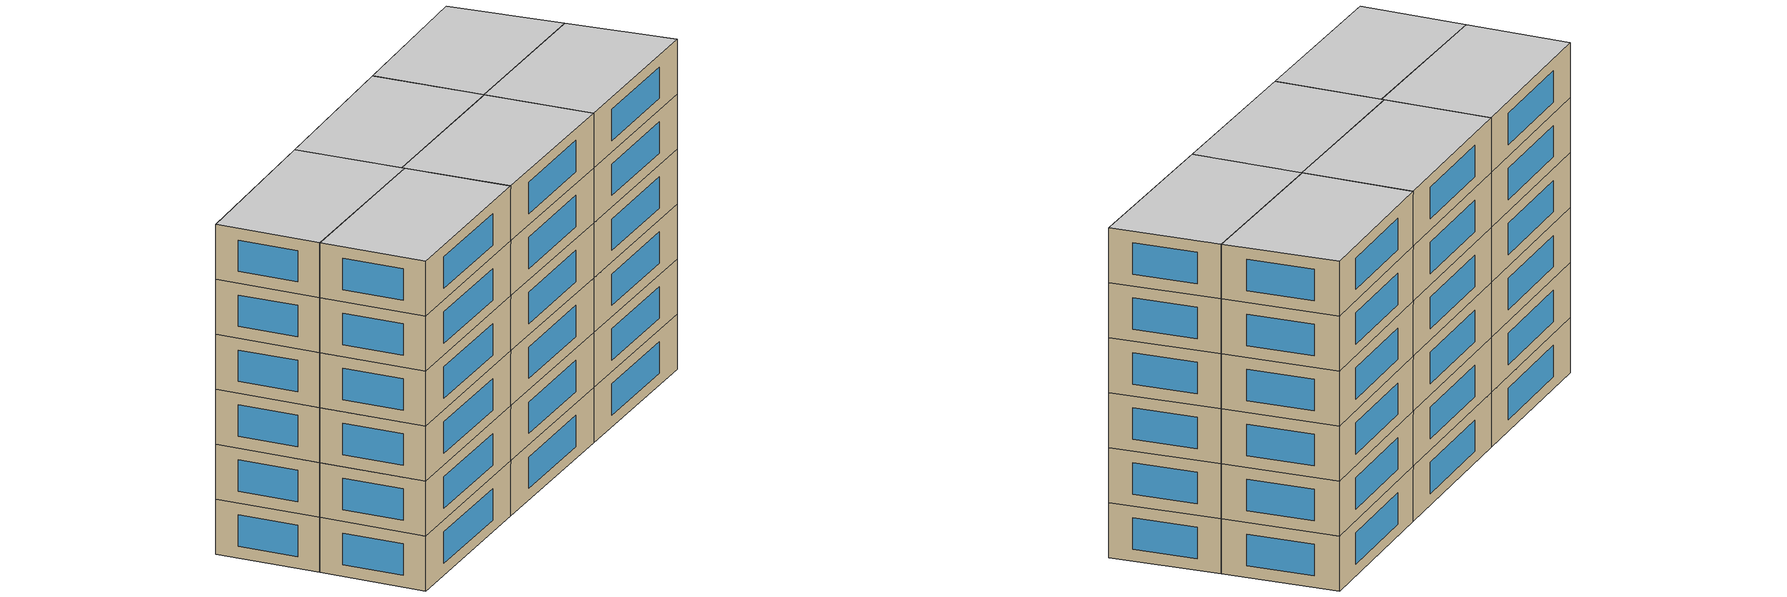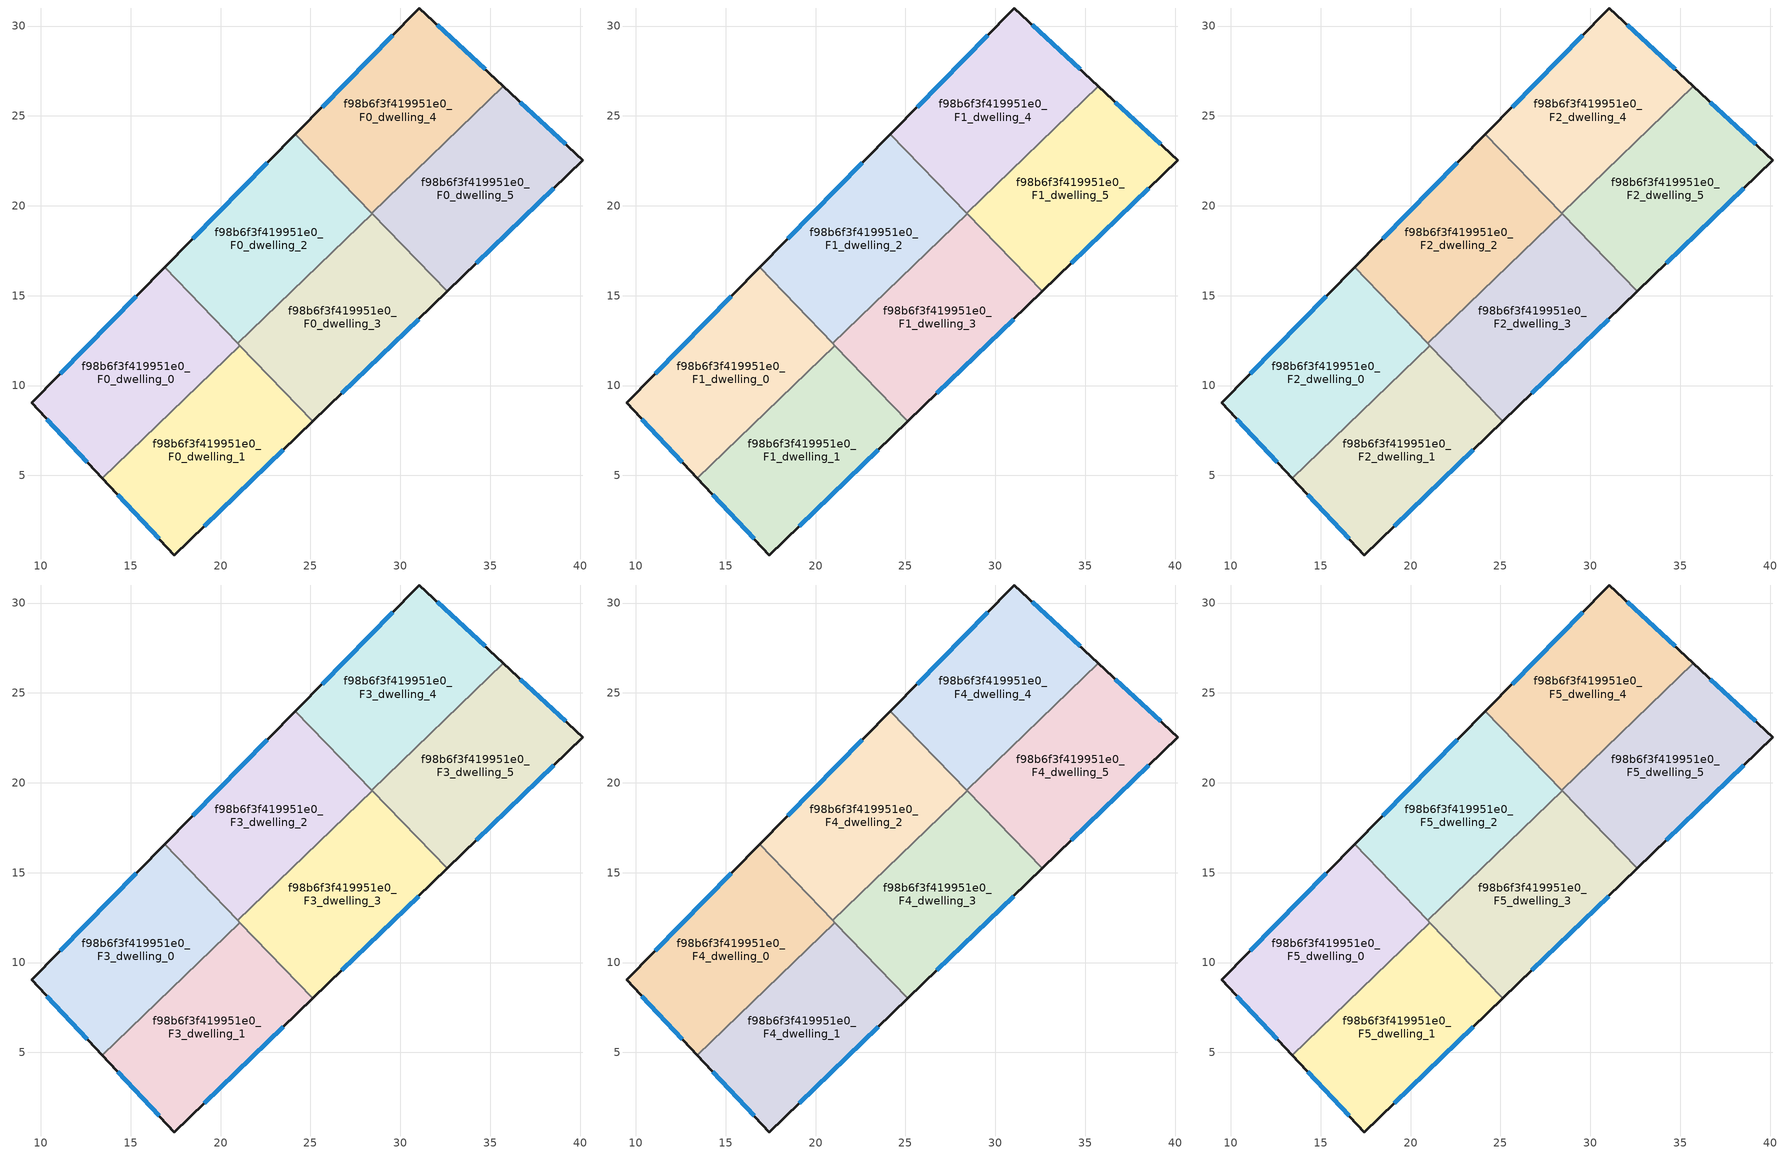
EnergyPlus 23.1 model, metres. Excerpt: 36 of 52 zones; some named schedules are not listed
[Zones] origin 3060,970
f98b6f3f419951e0_F0_dwelling_0
 floor ground (EU_floor_Construction): 16.89,16.57 21.08,12.23 13.43,4.84 9.49,9.04 z0
 wall outside (EU_wall_Construction): 16.89,16.57 9.49,9.04 13.43,4.84 z0:3
 wall to f98b6f3f419951e0_F0_dwelling_1 (EU_wall_Construction): 13.43,4.84 21.08,12.23 z0:3
 wall to f98b6f3f419951e0_F0_dwelling_2 (EU_wall_Construction): 20.97,12.34 16.89,16.57 z0:3
 wall to f98b6f3f419951e0_F0_dwelling_3 (EU_wall_Construction): 21.08,12.23 20.97,12.34 z0:3
 window (EU_Window_Construction): 10.33,8.14 12.59,5.74 / 15.3,14.96 11.07,10.65 z0.64:2.36
f98b6f3f419951e0_F0_dwelling_1
 floor ground (EU_floor_Construction): 21.08,12.23 25.14,8.02 17.44,0.58 13.43,4.84 z0
 wall outside (EU_wall_Construction): 13.43,4.84 17.44,0.58 25.14,8.02 z0:3
 wall to f98b6f3f419951e0_F0_dwelling_3 (EU_wall_Construction): 25.14,8.02 21.08,12.23 z0:3
 window (EU_Window_Construction): 19.09,2.17 23.49,6.43 / 14.29,3.93 16.58,1.49 z0.64:2.36
f98b6f3f419951e0_F0_dwelling_2
 floor ground (EU_floor_Construction): 24.17,23.98 28.44,19.56 20.97,12.34 16.89,16.57 z0
 wall outside (EU_wall_Construction): 24.17,23.98 16.89,16.57 z0:3
 wall to f98b6f3f419951e0_F0_dwelling_4 (EU_wall_Construction): 28.41,19.59 24.17,23.98 z0:3
 wall to f98b6f3f419951e0_F0_dwelling_3 (EU_wall_Construction): 20.97,12.34 28.44,19.56 z0:3
 wall to f98b6f3f419951e0_F0_dwelling_5 (EU_wall_Construction): 28.44,19.56 28.41,19.59 z0:3
 window (EU_Window_Construction): 22.61,22.39 18.44,18.16 z0.64:2.36
f98b6f3f419951e0_F0_dwelling_3
 floor ground (EU_floor_Construction): 28.44,19.56 32.61,15.24 25.14,8.02 20.97,12.34 z0
 wall outside (EU_wall_Construction): 25.14,8.02 32.61,15.24 z0:3
 wall to f98b6f3f419951e0_F0_dwelling_5 (EU_wall_Construction): 32.61,15.24 28.44,19.56 z0:3
 window (EU_Window_Construction): 26.74,9.57 31.01,13.7 z0.64:2.36
f98b6f3f419951e0_F0_dwelling_4
 floor ground (EU_floor_Construction): 35.73,26.66 28.41,19.59 24.17,23.98 31.06,31 z0
 wall outside (EU_wall_Construction): 35.73,26.66 31.06,31 24.17,23.98 z0:3
 wall to f98b6f3f419951e0_F0_dwelling_5 (EU_wall_Construction): 28.41,19.59 35.73,26.66 z0:3
 window (EU_Window_Construction): 29.59,29.5 25.64,25.49 / 34.73,27.59 32.06,30.07 z0.64:2.36
f98b6f3f419951e0_F0_dwelling_5
 floor ground (EU_floor_Construction): 40.16,22.53 32.61,15.24 28.41,19.59 35.73,26.66 z0
 wall outside (EU_wall_Construction): 32.61,15.24 40.16,22.53 35.73,26.66 z0:3
 window (EU_Window_Construction): 39.21,23.42 36.68,25.77 / 34.23,16.8 38.54,20.97 z0.64:2.36
f98b6f3f419951e0_F1_dwelling_0
 floor to f98b6f3f419951e0_F0_dwelling_0 (EU_floor_Construction): 16.88,16.57 21.08,12.23 13.43,4.84 9.49,9.04 z3
 wall outside (EU_wall_Construction): 16.89,16.57 9.49,9.04 13.43,4.84 z3:6
 wall to f98b6f3f419951e0_F1_dwelling_1 (EU_wall_Construction): 13.43,4.84 21.08,12.23 z3:6
 wall to f98b6f3f419951e0_F1_dwelling_2 (EU_wall_Construction): 20.97,12.34 16.89,16.57 z3:6
 wall to f98b6f3f419951e0_F1_dwelling_3 (EU_wall_Construction): 21.08,12.23 20.97,12.34 z3:6
 window (EU_Window_Construction): 10.33,8.14 12.59,5.74 / 15.3,14.96 11.07,10.65 z3.64:5.36
f98b6f3f419951e0_F1_dwelling_1
 floor to f98b6f3f419951e0_F0_dwelling_1 (EU_floor_Construction): 21.08,12.23 25.14,8.02 17.44,0.58 13.43,4.84 z3
 wall outside (EU_wall_Construction): 13.43,4.84 17.44,0.58 25.14,8.02 z3:6
 wall to f98b6f3f419951e0_F1_dwelling_3 (EU_wall_Construction): 25.14,8.02 21.08,12.23 z3:6
 window (EU_Window_Construction): 19.09,2.17 23.49,6.43 / 14.29,3.93 16.58,1.49 z3.64:5.36
f98b6f3f419951e0_F1_dwelling_2
 floor to f98b6f3f419951e0_F0_dwelling_2 (EU_floor_Construction): 24.17,23.98 28.44,19.56 20.97,12.34 16.88,16.57 z3
 wall outside (EU_wall_Construction): 24.17,23.98 16.89,16.57 z3:6
 wall to f98b6f3f419951e0_F1_dwelling_4 (EU_wall_Construction): 28.41,19.59 24.17,23.98 z3:6
 wall to f98b6f3f419951e0_F1_dwelling_3 (EU_wall_Construction): 20.97,12.34 28.44,19.56 z3:6
 wall to f98b6f3f419951e0_F1_dwelling_5 (EU_wall_Construction): 28.44,19.56 28.41,19.59 z3:6
 window (EU_Window_Construction): 22.61,22.39 18.44,18.16 z3.64:5.36
f98b6f3f419951e0_F1_dwelling_3
 floor to f98b6f3f419951e0_F0_dwelling_3 (EU_floor_Construction): 28.44,19.56 32.61,15.24 25.14,8.02 20.97,12.34 z3
 wall outside (EU_wall_Construction): 25.14,8.02 32.61,15.24 z3:6
 wall to f98b6f3f419951e0_F1_dwelling_5 (EU_wall_Construction): 32.61,15.24 28.44,19.56 z3:6
 window (EU_Window_Construction): 26.74,9.57 31.01,13.7 z3.64:5.36
f98b6f3f419951e0_F1_dwelling_4
 floor to f98b6f3f419951e0_F0_dwelling_4 (EU_floor_Construction): 35.73,26.66 28.41,19.59 24.17,23.98 31.06,31 z3
 wall outside (EU_wall_Construction): 35.73,26.66 31.06,31 24.17,23.98 z3:6
 wall to f98b6f3f419951e0_F1_dwelling_5 (EU_wall_Construction): 28.41,19.59 35.73,26.66 z3:6
 window (EU_Window_Construction): 29.59,29.5 25.64,25.49 / 34.73,27.59 32.06,30.07 z3.64:5.36
f98b6f3f419951e0_F1_dwelling_5
 floor to f98b6f3f419951e0_F0_dwelling_5 (EU_floor_Construction): 40.16,22.53 32.61,15.24 28.41,19.59 35.73,26.66 z3
 wall outside (EU_wall_Construction): 32.61,15.24 40.16,22.53 35.73,26.66 z3:6
 window (EU_Window_Construction): 39.21,23.42 36.68,25.77 / 34.23,16.8 38.54,20.97 z3.64:5.36
f98b6f3f419951e0_F2_dwelling_0
 floor to f98b6f3f419951e0_F1_dwelling_0 (EU_floor_Construction): 16.88,16.57 21.08,12.23 13.43,4.84 9.49,9.04 z6
 wall outside (EU_wall_Construction): 16.89,16.57 9.49,9.04 13.43,4.84 z6:9
 wall to f98b6f3f419951e0_F2_dwelling_1 (EU_wall_Construction): 13.43,4.84 21.08,12.23 z6:9
 wall to f98b6f3f419951e0_F2_dwelling_2 (EU_wall_Construction): 20.97,12.34 16.89,16.57 z6:9
 wall to f98b6f3f419951e0_F2_dwelling_3 (EU_wall_Construction): 21.08,12.23 20.97,12.34 z6:9
 window (EU_Window_Construction): 10.33,8.14 12.59,5.74 / 15.3,14.96 11.07,10.65 z6.64:8.36
f98b6f3f419951e0_F2_dwelling_1
 floor to f98b6f3f419951e0_F1_dwelling_1 (EU_floor_Construction): 21.08,12.23 25.14,8.02 17.44,0.58 13.43,4.84 z6
 wall outside (EU_wall_Construction): 13.43,4.84 17.44,0.58 25.14,8.02 z6:9
 wall to f98b6f3f419951e0_F2_dwelling_3 (EU_wall_Construction): 25.14,8.02 21.08,12.23 z6:9
 window (EU_Window_Construction): 19.09,2.17 23.49,6.43 / 14.29,3.93 16.58,1.49 z6.64:8.36
f98b6f3f419951e0_F2_dwelling_2
 floor to f98b6f3f419951e0_F1_dwelling_2 (EU_floor_Construction): 24.17,23.98 28.44,19.56 20.97,12.34 16.88,16.57 z6
 wall outside (EU_wall_Construction): 24.17,23.98 16.89,16.57 z6:9
 wall to f98b6f3f419951e0_F2_dwelling_4 (EU_wall_Construction): 28.41,19.59 24.17,23.98 z6:9
 wall to f98b6f3f419951e0_F2_dwelling_3 (EU_wall_Construction): 20.97,12.34 28.44,19.56 z6:9
 wall to f98b6f3f419951e0_F2_dwelling_5 (EU_wall_Construction): 28.44,19.56 28.41,19.59 z6:9
 window (EU_Window_Construction): 22.61,22.39 18.44,18.16 z6.64:8.36
f98b6f3f419951e0_F2_dwelling_3
 floor to f98b6f3f419951e0_F1_dwelling_3 (EU_floor_Construction): 28.44,19.56 32.61,15.24 25.14,8.02 20.97,12.34 z6
 wall outside (EU_wall_Construction): 25.14,8.02 32.61,15.24 z6:9
 wall to f98b6f3f419951e0_F2_dwelling_5 (EU_wall_Construction): 32.61,15.24 28.44,19.56 z6:9
 window (EU_Window_Construction): 26.74,9.57 31.01,13.7 z6.64:8.36
f98b6f3f419951e0_F2_dwelling_4
 floor to f98b6f3f419951e0_F1_dwelling_4 (EU_floor_Construction): 35.73,26.66 28.41,19.59 24.17,23.98 31.06,31 z6
 wall outside (EU_wall_Construction): 35.73,26.66 31.06,31 24.17,23.98 z6:9
 wall to f98b6f3f419951e0_F2_dwelling_5 (EU_wall_Construction): 28.41,19.59 35.73,26.66 z6:9
 window (EU_Window_Construction): 29.59,29.5 25.64,25.49 / 34.73,27.59 32.06,30.07 z6.64:8.36
f98b6f3f419951e0_F2_dwelling_5
 floor to f98b6f3f419951e0_F1_dwelling_5 (EU_floor_Construction): 40.16,22.53 32.61,15.24 28.41,19.59 35.73,26.66 z6
 wall outside (EU_wall_Construction): 32.61,15.24 40.16,22.53 35.73,26.66 z6:9
 window (EU_Window_Construction): 39.21,23.42 36.68,25.77 / 34.23,16.8 38.54,20.97 z6.64:8.36
f98b6f3f419951e0_F3_dwelling_0
 floor to f98b6f3f419951e0_F2_dwelling_0 (EU_floor_Construction): 16.88,16.57 21.08,12.23 13.43,4.84 9.49,9.04 z9
 wall outside (EU_wall_Construction): 16.89,16.57 9.49,9.04 13.43,4.84 z9:12
 wall to f98b6f3f419951e0_F3_dwelling_1 (EU_wall_Construction): 13.43,4.84 21.08,12.23 z9:12
 wall to f98b6f3f419951e0_F3_dwelling_2 (EU_wall_Construction): 20.97,12.34 16.89,16.57 z9:12
 wall to f98b6f3f419951e0_F3_dwelling_3 (EU_wall_Construction): 21.08,12.23 20.97,12.34 z9:12
 window (EU_Window_Construction): 10.33,8.14 12.59,5.74 / 15.3,14.96 11.07,10.65 z9.64:11.36
f98b6f3f419951e0_F3_dwelling_1
 floor to f98b6f3f419951e0_F2_dwelling_1 (EU_floor_Construction): 21.08,12.23 25.14,8.02 17.44,0.58 13.43,4.84 z9
 wall outside (EU_wall_Construction): 13.43,4.84 17.44,0.58 25.14,8.02 z9:12
 wall to f98b6f3f419951e0_F3_dwelling_3 (EU_wall_Construction): 25.14,8.02 21.08,12.23 z9:12
 window (EU_Window_Construction): 19.09,2.17 23.49,6.43 / 14.29,3.93 16.58,1.49 z9.64:11.36
f98b6f3f419951e0_F3_dwelling_2
 floor to f98b6f3f419951e0_F2_dwelling_2 (EU_floor_Construction): 24.17,23.98 28.44,19.56 20.97,12.34 16.88,16.57 z9
 wall outside (EU_wall_Construction): 24.17,23.98 16.89,16.57 z9:12
 wall to f98b6f3f419951e0_F3_dwelling_4 (EU_wall_Construction): 28.41,19.59 24.17,23.98 z9:12
 wall to f98b6f3f419951e0_F3_dwelling_3 (EU_wall_Construction): 20.97,12.34 28.44,19.56 z9:12
 wall to f98b6f3f419951e0_F3_dwelling_5 (EU_wall_Construction): 28.44,19.56 28.41,19.59 z9:12
 window (EU_Window_Construction): 22.61,22.39 18.44,18.16 z9.64:11.36
f98b6f3f419951e0_F3_dwelling_3
 floor to f98b6f3f419951e0_F2_dwelling_3 (EU_floor_Construction): 28.44,19.56 32.61,15.24 25.14,8.02 20.97,12.34 z9
 wall outside (EU_wall_Construction): 25.14,8.02 32.61,15.24 z9:12
 wall to f98b6f3f419951e0_F3_dwelling_5 (EU_wall_Construction): 32.61,15.24 28.44,19.56 z9:12
 window (EU_Window_Construction): 26.74,9.57 31.01,13.7 z9.64:11.36
f98b6f3f419951e0_F3_dwelling_4
 floor to f98b6f3f419951e0_F2_dwelling_4 (EU_floor_Construction): 35.73,26.66 28.41,19.59 24.17,23.98 31.06,31 z9
 wall outside (EU_wall_Construction): 35.73,26.66 31.06,31 24.17,23.98 z9:12
 wall to f98b6f3f419951e0_F3_dwelling_5 (EU_wall_Construction): 28.41,19.59 35.73,26.66 z9:12
 window (EU_Window_Construction): 29.59,29.5 25.64,25.49 / 34.73,27.59 32.06,30.07 z9.64:11.36
f98b6f3f419951e0_F3_dwelling_5
 floor to f98b6f3f419951e0_F2_dwelling_5 (EU_floor_Construction): 40.16,22.53 32.61,15.24 28.41,19.59 35.73,26.66 z9
 wall outside (EU_wall_Construction): 32.61,15.24 40.16,22.53 35.73,26.66 z9:12
 window (EU_Window_Construction): 39.21,23.42 36.68,25.77 / 34.23,16.8 38.54,20.97 z9.64:11.36
f98b6f3f419951e0_F4_dwelling_0
 floor to f98b6f3f419951e0_F3_dwelling_0 (EU_floor_Construction): 16.88,16.57 21.08,12.23 13.43,4.84 9.49,9.04 z12
 wall outside (EU_wall_Construction): 16.89,16.57 9.49,9.04 13.43,4.84 z12:15
 wall to f98b6f3f419951e0_F4_dwelling_1 (EU_wall_Construction): 13.43,4.84 21.08,12.23 z12:15
 wall to f98b6f3f419951e0_F4_dwelling_2 (EU_wall_Construction): 20.97,12.34 16.89,16.57 z12:15
 wall to f98b6f3f419951e0_F4_dwelling_3 (EU_wall_Construction): 21.08,12.23 20.97,12.34 z12:15
 window (EU_Window_Construction): 10.33,8.14 12.59,5.74 / 15.3,14.96 11.07,10.65 z12.64:14.36
f98b6f3f419951e0_F4_dwelling_1
 floor to f98b6f3f419951e0_F3_dwelling_1 (EU_floor_Construction): 21.08,12.23 25.14,8.02 17.44,0.58 13.43,4.84 z12
 wall outside (EU_wall_Construction): 13.43,4.84 17.44,0.58 25.14,8.02 z12:15
 wall to f98b6f3f419951e0_F4_dwelling_3 (EU_wall_Construction): 25.14,8.02 21.08,12.23 z12:15
 window (EU_Window_Construction): 19.09,2.17 23.49,6.43 / 14.29,3.93 16.58,1.49 z12.64:14.36
f98b6f3f419951e0_F4_dwelling_2
 floor to f98b6f3f419951e0_F3_dwelling_2 (EU_floor_Construction): 24.17,23.98 28.44,19.56 20.97,12.34 16.88,16.57 z12
 wall outside (EU_wall_Construction): 24.17,23.98 16.89,16.57 z12:15
 wall to f98b6f3f419951e0_F4_dwelling_4 (EU_wall_Construction): 28.41,19.59 24.17,23.98 z12:15
 wall to f98b6f3f419951e0_F4_dwelling_3 (EU_wall_Construction): 20.97,12.34 28.44,19.56 z12:15
 wall to f98b6f3f419951e0_F4_dwelling_5 (EU_wall_Construction): 28.44,19.56 28.41,19.59 z12:15
 window (EU_Window_Construction): 22.61,22.39 18.44,18.16 z12.64:14.36
f98b6f3f419951e0_F4_dwelling_3
 floor to f98b6f3f419951e0_F3_dwelling_3 (EU_floor_Construction): 28.44,19.56 32.61,15.24 25.14,8.02 20.97,12.34 z12
 wall outside (EU_wall_Construction): 25.14,8.02 32.61,15.24 z12:15
 wall to f98b6f3f419951e0_F4_dwelling_5 (EU_wall_Construction): 32.61,15.24 28.44,19.56 z12:15
 window (EU_Window_Construction): 26.74,9.57 31.01,13.7 z12.64:14.36
f98b6f3f419951e0_F4_dwelling_4
 floor to f98b6f3f419951e0_F3_dwelling_4 (EU_floor_Construction): 35.73,26.66 28.41,19.59 24.17,23.98 31.06,31 z12
 wall outside (EU_wall_Construction): 35.73,26.66 31.06,31 24.17,23.98 z12:15
 wall to f98b6f3f419951e0_F4_dwelling_5 (EU_wall_Construction): 28.41,19.59 35.73,26.66 z12:15
 window (EU_Window_Construction): 29.59,29.5 25.64,25.49 / 34.73,27.59 32.06,30.07 z12.64:14.36
f98b6f3f419951e0_F4_dwelling_5
 floor to f98b6f3f419951e0_F3_dwelling_5 (EU_floor_Construction): 40.16,22.53 32.61,15.24 28.41,19.59 35.73,26.66 z12
 wall outside (EU_wall_Construction): 32.61,15.24 40.16,22.53 35.73,26.66 z12:15
 window (EU_Window_Construction): 39.21,23.42 36.68,25.77 / 34.23,16.8 38.54,20.97 z12.64:14.36
f98b6f3f419951e0_F5_dwelling_0
 floor to f98b6f3f419951e0_F4_dwelling_0 (EU_floor_Construction): 16.88,16.57 21.08,12.23 13.43,4.84 9.49,9.04 z15
 wall outside (EU_wall_Construction): 16.89,16.57 9.49,9.04 13.43,4.84 z15:18
 wall to f98b6f3f419951e0_F5_dwelling_1 (EU_wall_Construction): 13.43,4.84 21.08,12.23 z15:18
 wall to f98b6f3f419951e0_F5_dwelling_2 (EU_wall_Construction): 20.97,12.34 16.89,16.57 z15:18
 wall to f98b6f3f419951e0_F5_dwelling_3 (EU_wall_Construction): 21.08,12.23 20.97,12.34 z15:18
 window (EU_Window_Construction): 10.33,8.14 12.59,5.74 / 15.3,14.96 11.07,10.65 z15.64:17.36
 ceiling to f98b6f3f419951e0_F6_dwelling_0 (EU_floor_Construction): 21.08,12.23 16.88,16.57 9.49,9.04 13.43,4.84 z18
f98b6f3f419951e0_F5_dwelling_1
 floor to f98b6f3f419951e0_F4_dwelling_1 (EU_floor_Construction): 21.08,12.23 25.14,8.02 17.44,0.58 13.43,4.84 z15
 wall outside (EU_wall_Construction): 13.43,4.84 17.44,0.58 25.14,8.02 z15:18
 wall to f98b6f3f419951e0_F5_dwelling_3 (EU_wall_Construction): 25.14,8.02 21.08,12.23 z15:18
 window (EU_Window_Construction): 19.09,2.17 23.49,6.43 / 14.29,3.93 16.58,1.49 z15.64:17.36
 ceiling to f98b6f3f419951e0_F6_dwelling_1 (EU_floor_Construction): 25.14,8.02 21.08,12.23 13.43,4.84 17.44,0.58 z18
f98b6f3f419951e0_F5_dwelling_2
 floor to f98b6f3f419951e0_F4_dwelling_2 (EU_floor_Construction): 24.17,23.98 28.44,19.56 20.97,12.34 16.88,16.57 z15
 wall outside (EU_wall_Construction): 24.17,23.98 16.89,16.57 z15:18
 wall to f98b6f3f419951e0_F5_dwelling_4 (EU_wall_Construction): 28.41,19.59 24.17,23.98 z15:18
 wall to f98b6f3f419951e0_F5_dwelling_3 (EU_wall_Construction): 20.97,12.34 28.44,19.56 z15:18
 wall to f98b6f3f419951e0_F5_dwelling_5 (EU_wall_Construction): 28.44,19.56 28.41,19.59 z15:18
 window (EU_Window_Construction): 22.61,22.39 18.44,18.16 z15.64:17.36
 ceiling to f98b6f3f419951e0_F6_dwelling_2 (EU_floor_Construction): 28.44,19.56 24.17,23.98 16.88,16.57 20.97,12.34 z18
f98b6f3f419951e0_F5_dwelling_3
 floor to f98b6f3f419951e0_F4_dwelling_3 (EU_floor_Construction): 28.44,19.56 32.61,15.24 25.14,8.02 20.97,12.34 z15
 wall outside (EU_wall_Construction): 25.14,8.02 32.61,15.24 z15:18
 wall to f98b6f3f419951e0_F5_dwelling_5 (EU_wall_Construction): 32.61,15.24 28.44,19.56 z15:18
 window (EU_Window_Construction): 26.74,9.57 31.01,13.7 z15.64:17.36
 ceiling to f98b6f3f419951e0_F6_dwelling_3 (EU_floor_Construction): 32.61,15.24 28.44,19.56 20.97,12.34 25.14,8.02 z18
f98b6f3f419951e0_F5_dwelling_4
 floor to f98b6f3f419951e0_F4_dwelling_4 (EU_floor_Construction): 35.73,26.66 28.41,19.59 24.17,23.98 31.06,31 z15
 wall outside (EU_wall_Construction): 35.73,26.66 31.06,31 24.17,23.98 z15:18
 wall to f98b6f3f419951e0_F5_dwelling_5 (EU_wall_Construction): 28.41,19.59 35.73,26.66 z15:18
 window (EU_Window_Construction): 29.59,29.5 25.64,25.49 / 34.73,27.59 32.06,30.07 z15.64:17.36
 ceiling to f98b6f3f419951e0_F6_dwelling_4 (EU_floor_Construction): 35.73,26.66 31.06,31 24.17,23.98 28.41,19.59 z18
f98b6f3f419951e0_F5_dwelling_5
 floor to f98b6f3f419951e0_F4_dwelling_5 (EU_floor_Construction): 40.16,22.53 32.61,15.24 28.41,19.59 35.73,26.66 z15
 wall outside (EU_wall_Construction): 32.61,15.24 40.16,22.53 35.73,26.66 z15:18
 window (EU_Window_Construction): 39.21,23.42 36.68,25.77 / 34.23,16.8 38.54,20.97 z15.64:17.36
 ceiling to f98b6f3f419951e0_F6_dwelling_5 (EU_floor_Construction): 40.16,22.53 35.73,26.66 28.41,19.59 32.61,15.24 z18
[Building]
EU S2 Campaign: North Axis=0; Terrain=City; Solar Distribution=FullExterior
[Site:Location]
Yerevan-Zvartnots.Intl.AP: Latitude=40.15; Longitude=44.383; Time Zone=4; Elevation=854
[SizingPeriod:WeatherFileDays]
AnnualSizingPeriod: Begin Month=1; Begin Day of Month=1; End Month=12; End Day of Month=31; Day of Week for Start Day=Monday; Use Weather File Daylight Saving Period=No; Use Weather File Rain and Snow Indicators=No
[MATERIAL]
EU_InternalMass_Material: Roughness=MediumRough; Thickness=0.1; Conductivity=1; Density=1800; Specific Heat=900; Thermal Absorptance=0.9; Solar Absorptance=0.7; Visible Absorptance=0.7
[MATERIAL:NOMASS] Roughness=MediumRough; Thermal Absorptance=0.9; Solar Absorptance=0.7; Visible Absorptance=0.7
Name | Thermal Resistance
EU_wall_NoMass | 1.05043
EU_floor_NoMass | 0.478065
[WINDOWMATERIAL:SIMPLEGLAZINGSYSTEM]
EU_Window_SimpleGlazing: UFactor=2.5566; Solar Heat Gain Coefficient=0.75; Visible Transmittance=0.75
[CONSTRUCTION]
EU_wall_Construction: EU_wall_NoMass
EU_floor_Construction: EU_floor_NoMass
EU_Window_Construction: EU_Window_SimpleGlazing
EU_InternalMass_Construction: EU_InternalMass_Material
[ZONE] Type=1; Multiplier=1; Ceiling Height=autocalculate; Floor Area=autocalculate; Part of Total Floor Area=Yes
Name | Volume
f98b6f3f419951e0_F0_dwelling_0; f98b6f3f419951e0_F1_dwelling_0; f98b6f3f419951e0_F2_dwelling_0; f98b6f3f419951e0_F3_dwelling_0; f98b6f3f419951e0_F4_dwelling_0; f98b6f3f419951e0_F5_dwelling_0 | 187.286
f98b6f3f419951e0_F0_dwelling_1 | 187.294
f98b6f3f419951e0_F1_dwelling_1; f98b6f3f419951e0_F2_dwelling_1; f98b6f3f419951e0_F3_dwelling_1; f98b6f3f419951e0_F4_dwelling_1; f98b6f3f419951e0_F5_dwelling_1 | 187.295
f98b6f3f419951e0_F0_dwelling_2; f98b6f3f419951e0_F1_dwelling_2; f98b6f3f419951e0_F2_dwelling_2; f98b6f3f419951e0_F3_dwelling_2; f98b6f3f419951e0_F4_dwelling_2; f98b6f3f419951e0_F5_dwelling_2 | 187.296
f98b6f3f419951e0_F0_dwelling_3; f98b6f3f419951e0_F1_dwelling_3; f98b6f3f419951e0_F2_dwelling_3; f98b6f3f419951e0_F3_dwelling_3; f98b6f3f419951e0_F4_dwelling_3; f98b6f3f419951e0_F5_dwelling_3 | 187.282
f98b6f3f419951e0_F0_dwelling_4; f98b6f3f419951e0_F1_dwelling_4; f98b6f3f419951e0_F2_dwelling_4; f98b6f3f419951e0_F3_dwelling_4; f98b6f3f419951e0_F4_dwelling_4; f98b6f3f419951e0_F5_dwelling_4 | 187.293
f98b6f3f419951e0_F0_dwelling_5; f98b6f3f419951e0_F1_dwelling_5; f98b6f3f419951e0_F2_dwelling_5; f98b6f3f419951e0_F3_dwelling_5; f98b6f3f419951e0_F4_dwelling_5; f98b6f3f419951e0_F5_dwelling_5 | 187.309
[INTERNALMASS] Construction=EU_InternalMass_Construction
Name | Zone or ZoneList | Surface Area
f98b6f3f419951e0_F0_dwelling_0_EU_InternalMass | f98b6f3f419951e0_F0_dwelling_0 | 62.4288
f98b6f3f419951e0_F0_dwelling_1_EU_InternalMass | f98b6f3f419951e0_F0_dwelling_1 | 62.4314
f98b6f3f419951e0_F0_dwelling_2_EU_InternalMass | f98b6f3f419951e0_F0_dwelling_2 | 62.4319
f98b6f3f419951e0_F0_dwelling_3_EU_InternalMass | f98b6f3f419951e0_F0_dwelling_3 | 62.4273
f98b6f3f419951e0_F0_dwelling_4_EU_InternalMass | f98b6f3f419951e0_F0_dwelling_4 | 62.4311
f98b6f3f419951e0_F0_dwelling_5_EU_InternalMass | f98b6f3f419951e0_F0_dwelling_5 | 62.4363
f98b6f3f419951e0_F1_dwelling_0_EU_InternalMass | f98b6f3f419951e0_F1_dwelling_0 | 62.4288
f98b6f3f419951e0_F1_dwelling_1_EU_InternalMass | f98b6f3f419951e0_F1_dwelling_1 | 62.4314
f98b6f3f419951e0_F1_dwelling_2_EU_InternalMass | f98b6f3f419951e0_F1_dwelling_2 | 62.4319
f98b6f3f419951e0_F1_dwelling_3_EU_InternalMass | f98b6f3f419951e0_F1_dwelling_3 | 62.4273
f98b6f3f419951e0_F1_dwelling_4_EU_InternalMass | f98b6f3f419951e0_F1_dwelling_4 | 62.4311
f98b6f3f419951e0_F1_dwelling_5_EU_InternalMass | f98b6f3f419951e0_F1_dwelling_5 | 62.4363
f98b6f3f419951e0_F2_dwelling_0_EU_InternalMass | f98b6f3f419951e0_F2_dwelling_0 | 62.4288
f98b6f3f419951e0_F2_dwelling_1_EU_InternalMass | f98b6f3f419951e0_F2_dwelling_1 | 62.4314
f98b6f3f419951e0_F2_dwelling_2_EU_InternalMass | f98b6f3f419951e0_F2_dwelling_2 | 62.4319
f98b6f3f419951e0_F2_dwelling_3_EU_InternalMass | f98b6f3f419951e0_F2_dwelling_3 | 62.4273
f98b6f3f419951e0_F2_dwelling_4_EU_InternalMass | f98b6f3f419951e0_F2_dwelling_4 | 62.4311
f98b6f3f419951e0_F2_dwelling_5_EU_InternalMass | f98b6f3f419951e0_F2_dwelling_5 | 62.4363
f98b6f3f419951e0_F3_dwelling_0_EU_InternalMass | f98b6f3f419951e0_F3_dwelling_0 | 62.4288
f98b6f3f419951e0_F3_dwelling_1_EU_InternalMass | f98b6f3f419951e0_F3_dwelling_1 | 62.4314
f98b6f3f419951e0_F3_dwelling_2_EU_InternalMass | f98b6f3f419951e0_F3_dwelling_2 | 62.4319
f98b6f3f419951e0_F3_dwelling_3_EU_InternalMass | f98b6f3f419951e0_F3_dwelling_3 | 62.4273
f98b6f3f419951e0_F3_dwelling_4_EU_InternalMass | f98b6f3f419951e0_F3_dwelling_4 | 62.4311
f98b6f3f419951e0_F3_dwelling_5_EU_InternalMass | f98b6f3f419951e0_F3_dwelling_5 | 62.4363
f98b6f3f419951e0_F4_dwelling_0_EU_InternalMass | f98b6f3f419951e0_F4_dwelling_0 | 62.4288
f98b6f3f419951e0_F4_dwelling_1_EU_InternalMass | f98b6f3f419951e0_F4_dwelling_1 | 62.4314
f98b6f3f419951e0_F4_dwelling_2_EU_InternalMass | f98b6f3f419951e0_F4_dwelling_2 | 62.4319
f98b6f3f419951e0_F4_dwelling_3_EU_InternalMass | f98b6f3f419951e0_F4_dwelling_3 | 62.4273
f98b6f3f419951e0_F4_dwelling_4_EU_InternalMass | f98b6f3f419951e0_F4_dwelling_4 | 62.4311
f98b6f3f419951e0_F4_dwelling_5_EU_InternalMass | f98b6f3f419951e0_F4_dwelling_5 | 62.4363
f98b6f3f419951e0_F5_dwelling_0_EU_InternalMass | f98b6f3f419951e0_F5_dwelling_0 | 62.4288
f98b6f3f419951e0_F5_dwelling_1_EU_InternalMass | f98b6f3f419951e0_F5_dwelling_1 | 62.4314
f98b6f3f419951e0_F5_dwelling_2_EU_InternalMass | f98b6f3f419951e0_F5_dwelling_2 | 62.4319
f98b6f3f419951e0_F5_dwelling_3_EU_InternalMass | f98b6f3f419951e0_F5_dwelling_3 | 62.4273
f98b6f3f419951e0_F5_dwelling_4_EU_InternalMass | f98b6f3f419951e0_F5_dwelling_4 | 62.4311
f98b6f3f419951e0_F5_dwelling_5_EU_InternalMass | f98b6f3f419951e0_F5_dwelling_5 | 62.4363
[OTHEREQUIPMENT] Fuel Type=Electricity; Design Level Calculation Method=Watts/Area; Power per Zone Floor Area=1; Fraction Latent=0; Fraction Radiant=0; Fraction Lost=0; Carbon Dioxide Generation Rate=0; EndUse Subcategory=EU_Step8_InternalGains
Name | Zone or ZoneList or Space or SpaceList | Schedule
EU_Step8_InternalGain_f98b6f3f419951e0_F0_dwelling_0_f000 | f98b6f3f419951e0_F0_dwelling_0 | EU_Step8_GainSchedule_f98b6f3f419951e0_F0_dwelling_0_f000
EU_Step8_InternalGain_f98b6f3f419951e0_F0_dwelling_1_f000 | f98b6f3f419951e0_F0_dwelling_1 | EU_Step8_GainSchedule_f98b6f3f419951e0_F0_dwelling_1_f000
EU_Step8_InternalGain_f98b6f3f419951e0_F0_dwelling_2_f000 | f98b6f3f419951e0_F0_dwelling_2 | EU_Step8_GainSchedule_f98b6f3f419951e0_F0_dwelling_2_f000
EU_Step8_InternalGain_f98b6f3f419951e0_F0_dwelling_3_f000 | f98b6f3f419951e0_F0_dwelling_3 | EU_Step8_GainSchedule_f98b6f3f419951e0_F0_dwelling_3_f000
EU_Step8_InternalGain_f98b6f3f419951e0_F0_dwelling_4_f000 | f98b6f3f419951e0_F0_dwelling_4 | EU_Step8_GainSchedule_f98b6f3f419951e0_F0_dwelling_4_f000
EU_Step8_InternalGain_f98b6f3f419951e0_F0_dwelling_5_f000 | f98b6f3f419951e0_F0_dwelling_5 | EU_Step8_GainSchedule_f98b6f3f419951e0_F0_dwelling_5_f000
EU_Step8_InternalGain_f98b6f3f419951e0_F1_dwelling_0_f000 | f98b6f3f419951e0_F1_dwelling_0 | EU_Step8_GainSchedule_f98b6f3f419951e0_F1_dwelling_0_f000
EU_Step8_InternalGain_f98b6f3f419951e0_F1_dwelling_1_f000 | f98b6f3f419951e0_F1_dwelling_1 | EU_Step8_GainSchedule_f98b6f3f419951e0_F1_dwelling_1_f000
EU_Step8_InternalGain_f98b6f3f419951e0_F1_dwelling_2_f000 | f98b6f3f419951e0_F1_dwelling_2 | EU_Step8_GainSchedule_f98b6f3f419951e0_F1_dwelling_2_f000
EU_Step8_InternalGain_f98b6f3f419951e0_F1_dwelling_3_f000 | f98b6f3f419951e0_F1_dwelling_3 | EU_Step8_GainSchedule_f98b6f3f419951e0_F1_dwelling_3_f000
EU_Step8_InternalGain_f98b6f3f419951e0_F1_dwelling_4_f000 | f98b6f3f419951e0_F1_dwelling_4 | EU_Step8_GainSchedule_f98b6f3f419951e0_F1_dwelling_4_f000
EU_Step8_InternalGain_f98b6f3f419951e0_F1_dwelling_5_f000 | f98b6f3f419951e0_F1_dwelling_5 | EU_Step8_GainSchedule_f98b6f3f419951e0_F1_dwelling_5_f000
EU_Step8_InternalGain_f98b6f3f419951e0_F2_dwelling_0_f000 | f98b6f3f419951e0_F2_dwelling_0 | EU_Step8_GainSchedule_f98b6f3f419951e0_F2_dwelling_0_f000
EU_Step8_InternalGain_f98b6f3f419951e0_F2_dwelling_1_f000 | f98b6f3f419951e0_F2_dwelling_1 | EU_Step8_GainSchedule_f98b6f3f419951e0_F2_dwelling_1_f000
EU_Step8_InternalGain_f98b6f3f419951e0_F2_dwelling_2_f000 | f98b6f3f419951e0_F2_dwelling_2 | EU_Step8_GainSchedule_f98b6f3f419951e0_F2_dwelling_2_f000
EU_Step8_InternalGain_f98b6f3f419951e0_F2_dwelling_3_f000 | f98b6f3f419951e0_F2_dwelling_3 | EU_Step8_GainSchedule_f98b6f3f419951e0_F2_dwelling_3_f000
EU_Step8_InternalGain_f98b6f3f419951e0_F2_dwelling_4_f000 | f98b6f3f419951e0_F2_dwelling_4 | EU_Step8_GainSchedule_f98b6f3f419951e0_F2_dwelling_4_f000
EU_Step8_InternalGain_f98b6f3f419951e0_F2_dwelling_5_f000 | f98b6f3f419951e0_F2_dwelling_5 | EU_Step8_GainSchedule_f98b6f3f419951e0_F2_dwelling_5_f000
EU_Step8_InternalGain_f98b6f3f419951e0_F3_dwelling_0_f000 | f98b6f3f419951e0_F3_dwelling_0 | EU_Step8_GainSchedule_f98b6f3f419951e0_F3_dwelling_0_f000
EU_Step8_InternalGain_f98b6f3f419951e0_F3_dwelling_1_f000 | f98b6f3f419951e0_F3_dwelling_1 | EU_Step8_GainSchedule_f98b6f3f419951e0_F3_dwelling_1_f000
EU_Step8_InternalGain_f98b6f3f419951e0_F3_dwelling_2_f000 | f98b6f3f419951e0_F3_dwelling_2 | EU_Step8_GainSchedule_f98b6f3f419951e0_F3_dwelling_2_f000
EU_Step8_InternalGain_f98b6f3f419951e0_F3_dwelling_3_f000 | f98b6f3f419951e0_F3_dwelling_3 | EU_Step8_GainSchedule_f98b6f3f419951e0_F3_dwelling_3_f000
EU_Step8_InternalGain_f98b6f3f419951e0_F3_dwelling_4_f000 | f98b6f3f419951e0_F3_dwelling_4 | EU_Step8_GainSchedule_f98b6f3f419951e0_F3_dwelling_4_f000
EU_Step8_InternalGain_f98b6f3f419951e0_F3_dwelling_5_f000 | f98b6f3f419951e0_F3_dwelling_5 | EU_Step8_GainSchedule_f98b6f3f419951e0_F3_dwelling_5_f000
EU_Step8_InternalGain_f98b6f3f419951e0_F4_dwelling_0_f000 | f98b6f3f419951e0_F4_dwelling_0 | EU_Step8_GainSchedule_f98b6f3f419951e0_F4_dwelling_0_f000
EU_Step8_InternalGain_f98b6f3f419951e0_F4_dwelling_1_f000 | f98b6f3f419951e0_F4_dwelling_1 | EU_Step8_GainSchedule_f98b6f3f419951e0_F4_dwelling_1_f000
EU_Step8_InternalGain_f98b6f3f419951e0_F4_dwelling_2_f000 | f98b6f3f419951e0_F4_dwelling_2 | EU_Step8_GainSchedule_f98b6f3f419951e0_F4_dwelling_2_f000
EU_Step8_InternalGain_f98b6f3f419951e0_F4_dwelling_3_f000 | f98b6f3f419951e0_F4_dwelling_3 | EU_Step8_GainSchedule_f98b6f3f419951e0_F4_dwelling_3_f000
EU_Step8_InternalGain_f98b6f3f419951e0_F4_dwelling_4_f000 | f98b6f3f419951e0_F4_dwelling_4 | EU_Step8_GainSchedule_f98b6f3f419951e0_F4_dwelling_4_f000
EU_Step8_InternalGain_f98b6f3f419951e0_F4_dwelling_5_f000 | f98b6f3f419951e0_F4_dwelling_5 | EU_Step8_GainSchedule_f98b6f3f419951e0_F4_dwelling_5_f000
EU_Step8_InternalGain_f98b6f3f419951e0_F5_dwelling_0_f000 | f98b6f3f419951e0_F5_dwelling_0 | EU_Step8_GainSchedule_f98b6f3f419951e0_F5_dwelling_0_f000
EU_Step8_InternalGain_f98b6f3f419951e0_F5_dwelling_1_f000 | f98b6f3f419951e0_F5_dwelling_1 | EU_Step8_GainSchedule_f98b6f3f419951e0_F5_dwelling_1_f000
EU_Step8_InternalGain_f98b6f3f419951e0_F5_dwelling_2_f000 | f98b6f3f419951e0_F5_dwelling_2 | EU_Step8_GainSchedule_f98b6f3f419951e0_F5_dwelling_2_f000
EU_Step8_InternalGain_f98b6f3f419951e0_F5_dwelling_3_f000 | f98b6f3f419951e0_F5_dwelling_3 | EU_Step8_GainSchedule_f98b6f3f419951e0_F5_dwelling_3_f000
EU_Step8_InternalGain_f98b6f3f419951e0_F5_dwelling_4_f000 | f98b6f3f419951e0_F5_dwelling_4 | EU_Step8_GainSchedule_f98b6f3f419951e0_F5_dwelling_4_f000
EU_Step8_InternalGain_f98b6f3f419951e0_F5_dwelling_5_f000 | f98b6f3f419951e0_F5_dwelling_5 | EU_Step8_GainSchedule_f98b6f3f419951e0_F5_dwelling_5_f000
[ZONEVENTILATION:DESIGNFLOWRATE] Schedule=EU_AlwaysOn; Design Flow Rate Calculation Method=AirChanges/Hour; Air Changes per Hour=0.557805; Ventilation Type=Natural; Fan Pressure Rise=0; Fan Total Efficiency=1; Constant Term Coefficient=1; Temperature Term Coefficient=0; Velocity Term Coefficient=0; Velocity Squared Term Coefficient=0; Minimum Indoor Temperature=-100; Maximum Indoor Temperature=100; Delta Temperature=-100; Minimum Outdoor Temperature=-100; Maximum Outdoor Temperature=100; Maximum Wind Speed=40
Name | Zone or ZoneList or Space or SpaceList
EU_ConstantAir_f98b6f3f419951e0_F0_dwelling_0 | f98b6f3f419951e0_F0_dwelling_0
EU_ConstantAir_f98b6f3f419951e0_F0_dwelling_1 | f98b6f3f419951e0_F0_dwelling_1
EU_ConstantAir_f98b6f3f419951e0_F0_dwelling_2 | f98b6f3f419951e0_F0_dwelling_2
EU_ConstantAir_f98b6f3f419951e0_F0_dwelling_3 | f98b6f3f419951e0_F0_dwelling_3
EU_ConstantAir_f98b6f3f419951e0_F0_dwelling_4 | f98b6f3f419951e0_F0_dwelling_4
EU_ConstantAir_f98b6f3f419951e0_F0_dwelling_5 | f98b6f3f419951e0_F0_dwelling_5
EU_ConstantAir_f98b6f3f419951e0_F1_dwelling_0 | f98b6f3f419951e0_F1_dwelling_0
EU_ConstantAir_f98b6f3f419951e0_F1_dwelling_1 | f98b6f3f419951e0_F1_dwelling_1
EU_ConstantAir_f98b6f3f419951e0_F1_dwelling_2 | f98b6f3f419951e0_F1_dwelling_2
EU_ConstantAir_f98b6f3f419951e0_F1_dwelling_3 | f98b6f3f419951e0_F1_dwelling_3
EU_ConstantAir_f98b6f3f419951e0_F1_dwelling_4 | f98b6f3f419951e0_F1_dwelling_4
EU_ConstantAir_f98b6f3f419951e0_F1_dwelling_5 | f98b6f3f419951e0_F1_dwelling_5
EU_ConstantAir_f98b6f3f419951e0_F2_dwelling_0 | f98b6f3f419951e0_F2_dwelling_0
EU_ConstantAir_f98b6f3f419951e0_F2_dwelling_1 | f98b6f3f419951e0_F2_dwelling_1
EU_ConstantAir_f98b6f3f419951e0_F2_dwelling_2 | f98b6f3f419951e0_F2_dwelling_2
EU_ConstantAir_f98b6f3f419951e0_F2_dwelling_3 | f98b6f3f419951e0_F2_dwelling_3
EU_ConstantAir_f98b6f3f419951e0_F2_dwelling_4 | f98b6f3f419951e0_F2_dwelling_4
EU_ConstantAir_f98b6f3f419951e0_F2_dwelling_5 | f98b6f3f419951e0_F2_dwelling_5
EU_ConstantAir_f98b6f3f419951e0_F3_dwelling_0 | f98b6f3f419951e0_F3_dwelling_0
EU_ConstantAir_f98b6f3f419951e0_F3_dwelling_1 | f98b6f3f419951e0_F3_dwelling_1
EU_ConstantAir_f98b6f3f419951e0_F3_dwelling_2 | f98b6f3f419951e0_F3_dwelling_2
EU_ConstantAir_f98b6f3f419951e0_F3_dwelling_3 | f98b6f3f419951e0_F3_dwelling_3
EU_ConstantAir_f98b6f3f419951e0_F3_dwelling_4 | f98b6f3f419951e0_F3_dwelling_4
EU_ConstantAir_f98b6f3f419951e0_F3_dwelling_5 | f98b6f3f419951e0_F3_dwelling_5
EU_ConstantAir_f98b6f3f419951e0_F4_dwelling_0 | f98b6f3f419951e0_F4_dwelling_0
EU_ConstantAir_f98b6f3f419951e0_F4_dwelling_1 | f98b6f3f419951e0_F4_dwelling_1
EU_ConstantAir_f98b6f3f419951e0_F4_dwelling_2 | f98b6f3f419951e0_F4_dwelling_2
EU_ConstantAir_f98b6f3f419951e0_F4_dwelling_3 | f98b6f3f419951e0_F4_dwelling_3
EU_ConstantAir_f98b6f3f419951e0_F4_dwelling_4 | f98b6f3f419951e0_F4_dwelling_4
EU_ConstantAir_f98b6f3f419951e0_F4_dwelling_5 | f98b6f3f419951e0_F4_dwelling_5
EU_ConstantAir_f98b6f3f419951e0_F5_dwelling_0 | f98b6f3f419951e0_F5_dwelling_0
EU_ConstantAir_f98b6f3f419951e0_F5_dwelling_1 | f98b6f3f419951e0_F5_dwelling_1
EU_ConstantAir_f98b6f3f419951e0_F5_dwelling_2 | f98b6f3f419951e0_F5_dwelling_2
EU_ConstantAir_f98b6f3f419951e0_F5_dwelling_3 | f98b6f3f419951e0_F5_dwelling_3
EU_ConstantAir_f98b6f3f419951e0_F5_dwelling_4 | f98b6f3f419951e0_F5_dwelling_4
EU_ConstantAir_f98b6f3f419951e0_F5_dwelling_5 | f98b6f3f419951e0_F5_dwelling_5
[HVACTEMPLATE:ZONE:IDEALLOADSAIRSYSTEM] System Availability Schedule=EU_AlwaysOn; Maximum Heating Supply Air Temperature=50; Minimum Cooling Supply Air Temperature=13; Maximum Heating Supply Air Humidity Ratio=0.0156; Minimum Cooling Supply Air Humidity Ratio=0.0077; Heating Limit=NoLimit; Cooling Limit=NoLimit; Heating Availability Schedule=EU_AlwaysOn; Cooling Availability Schedule=EU_CoolingOff; Dehumidification Control Type=ConstantSensibleHeatRatio; Cooling Sensible Heat Ratio=0.7; Dehumidification Setpoint=60; Humidification Control Type=None; Humidification Setpoint=30; Outdoor Air Method=None; Outdoor Air Flow Rate per Person=0.00944; Outdoor Air Flow Rate per Zone Floor Area=0; Outdoor Air Flow Rate per Zone=0; Demand Controlled Ventilation Type=None; Outdoor Air Economizer Type=NoEconomizer; Heat Recovery Type=None; Sensible Heat Recovery Effectiveness=0.7; Latent Heat Recovery Effectiveness=0.65
Name | Template Thermostat
f98b6f3f419951e0_F0_dwelling_0 | EU_HeatOnly_f98b6f3f419951e0_F0_dwelling_0
f98b6f3f419951e0_F0_dwelling_1 | EU_HeatOnly_f98b6f3f419951e0_F0_dwelling_1
f98b6f3f419951e0_F0_dwelling_2 | EU_HeatOnly_f98b6f3f419951e0_F0_dwelling_2
f98b6f3f419951e0_F0_dwelling_3 | EU_HeatOnly_f98b6f3f419951e0_F0_dwelling_3
f98b6f3f419951e0_F0_dwelling_4 | EU_HeatOnly_f98b6f3f419951e0_F0_dwelling_4
f98b6f3f419951e0_F0_dwelling_5 | EU_HeatOnly_f98b6f3f419951e0_F0_dwelling_5
f98b6f3f419951e0_F1_dwelling_0 | EU_HeatOnly_f98b6f3f419951e0_F1_dwelling_0
f98b6f3f419951e0_F1_dwelling_1 | EU_HeatOnly_f98b6f3f419951e0_F1_dwelling_1
f98b6f3f419951e0_F1_dwelling_2 | EU_HeatOnly_f98b6f3f419951e0_F1_dwelling_2
f98b6f3f419951e0_F1_dwelling_3 | EU_HeatOnly_f98b6f3f419951e0_F1_dwelling_3
f98b6f3f419951e0_F1_dwelling_4 | EU_HeatOnly_f98b6f3f419951e0_F1_dwelling_4
f98b6f3f419951e0_F1_dwelling_5 | EU_HeatOnly_f98b6f3f419951e0_F1_dwelling_5
f98b6f3f419951e0_F2_dwelling_0 | EU_HeatOnly_f98b6f3f419951e0_F2_dwelling_0
f98b6f3f419951e0_F2_dwelling_1 | EU_HeatOnly_f98b6f3f419951e0_F2_dwelling_1
f98b6f3f419951e0_F2_dwelling_2 | EU_HeatOnly_f98b6f3f419951e0_F2_dwelling_2
f98b6f3f419951e0_F2_dwelling_3 | EU_HeatOnly_f98b6f3f419951e0_F2_dwelling_3
f98b6f3f419951e0_F2_dwelling_4 | EU_HeatOnly_f98b6f3f419951e0_F2_dwelling_4
f98b6f3f419951e0_F2_dwelling_5 | EU_HeatOnly_f98b6f3f419951e0_F2_dwelling_5
f98b6f3f419951e0_F3_dwelling_0 | EU_HeatOnly_f98b6f3f419951e0_F3_dwelling_0
f98b6f3f419951e0_F3_dwelling_1 | EU_HeatOnly_f98b6f3f419951e0_F3_dwelling_1
f98b6f3f419951e0_F3_dwelling_2 | EU_HeatOnly_f98b6f3f419951e0_F3_dwelling_2
f98b6f3f419951e0_F3_dwelling_3 | EU_HeatOnly_f98b6f3f419951e0_F3_dwelling_3
f98b6f3f419951e0_F3_dwelling_4 | EU_HeatOnly_f98b6f3f419951e0_F3_dwelling_4
f98b6f3f419951e0_F3_dwelling_5 | EU_HeatOnly_f98b6f3f419951e0_F3_dwelling_5
f98b6f3f419951e0_F4_dwelling_0 | EU_HeatOnly_f98b6f3f419951e0_F4_dwelling_0
f98b6f3f419951e0_F4_dwelling_1 | EU_HeatOnly_f98b6f3f419951e0_F4_dwelling_1
f98b6f3f419951e0_F4_dwelling_2 | EU_HeatOnly_f98b6f3f419951e0_F4_dwelling_2
f98b6f3f419951e0_F4_dwelling_3 | EU_HeatOnly_f98b6f3f419951e0_F4_dwelling_3
f98b6f3f419951e0_F4_dwelling_4 | EU_HeatOnly_f98b6f3f419951e0_F4_dwelling_4
f98b6f3f419951e0_F4_dwelling_5 | EU_HeatOnly_f98b6f3f419951e0_F4_dwelling_5
f98b6f3f419951e0_F5_dwelling_0 | EU_HeatOnly_f98b6f3f419951e0_F5_dwelling_0
f98b6f3f419951e0_F5_dwelling_1 | EU_HeatOnly_f98b6f3f419951e0_F5_dwelling_1
f98b6f3f419951e0_F5_dwelling_2 | EU_HeatOnly_f98b6f3f419951e0_F5_dwelling_2
f98b6f3f419951e0_F5_dwelling_3 | EU_HeatOnly_f98b6f3f419951e0_F5_dwelling_3
f98b6f3f419951e0_F5_dwelling_4 | EU_HeatOnly_f98b6f3f419951e0_F5_dwelling_4
f98b6f3f419951e0_F5_dwelling_5 | EU_HeatOnly_f98b6f3f419951e0_F5_dwelling_5
[SIZING:ZONE] Zone Cooling Design Supply Air Temperature Input Method=SupplyAirTemperature; Zone Cooling Design Supply Air Temperature=13; Zone Heating Design Supply Air Temperature Input Method=SupplyAirTemperature; Zone Heating Design Supply Air Temperature=50; Zone Cooling Design Supply Air Humidity Ratio=0.008; Zone Heating Design Supply Air Humidity Ratio=0.008; Cooling Design Air Flow Method=DesignDay; Cooling Design Air Flow Rate=0; Cooling Minimum Air Flow per Zone Floor Area=0.000762; Cooling Minimum Air Flow=0; Cooling Minimum Air Flow Fraction=0.2; Heating Design Air Flow Method=DesignDay; Heating Design Air Flow Rate=0; Heating Maximum Air Flow per Zone Floor Area=0.002032; Heating Maximum Air Flow=0.141576; Heating Maximum Air Flow Fraction=0.3; Account for Dedicated Outdoor Air System=No; Dedicated Outdoor Air System Control Strategy=NeutralSupplyAir; Dedicated Outdoor Air Low Setpoint Temperature for Design=autosize; Dedicated Outdoor Air High Setpoint Temperature for Design=autosize; Zone Load Sizing Method=Sensible Load Only No Latent Load; Zone Latent Cooling Design Supply Air Humidity Ratio Input Method=HumidityRatioDifference; Zone Cooling Design Supply Air Humidity Ratio Difference=0.005; Zone Latent Heating Design Supply Air Humidity Ratio Input Method=HumidityRatioDifference; Zone Humidification Design Supply Air Humidity Ratio Difference=0.005
f98b6f3f419951e0_F0_dwelling_0; f98b6f3f419951e0_F0_dwelling_1; f98b6f3f419951e0_F0_dwelling_2; f98b6f3f419951e0_F0_dwelling_3; f98b6f3f419951e0_F0_dwelling_4; f98b6f3f419951e0_F0_dwelling_5; f98b6f3f419951e0_F1_dwelling_0; f98b6f3f419951e0_F1_dwelling_1; f98b6f3f419951e0_F1_dwelling_2; f98b6f3f419951e0_F1_dwelling_3; f98b6f3f419951e0_F1_dwelling_4; f98b6f3f419951e0_F1_dwelling_5; f98b6f3f419951e0_F2_dwelling_0; f98b6f3f419951e0_F2_dwelling_1; f98b6f3f419951e0_F2_dwelling_2; f98b6f3f419951e0_F2_dwelling_3; f98b6f3f419951e0_F2_dwelling_4; f98b6f3f419951e0_F2_dwelling_5; f98b6f3f419951e0_F3_dwelling_0; f98b6f3f419951e0_F3_dwelling_1; f98b6f3f419951e0_F3_dwelling_2; f98b6f3f419951e0_F3_dwelling_3; f98b6f3f419951e0_F3_dwelling_4; f98b6f3f419951e0_F3_dwelling_5; f98b6f3f419951e0_F4_dwelling_0; f98b6f3f419951e0_F4_dwelling_1; f98b6f3f419951e0_F4_dwelling_2; f98b6f3f419951e0_F4_dwelling_3; f98b6f3f419951e0_F4_dwelling_4; f98b6f3f419951e0_F4_dwelling_5; f98b6f3f419951e0_F5_dwelling_0; f98b6f3f419951e0_F5_dwelling_1; f98b6f3f419951e0_F5_dwelling_2; f98b6f3f419951e0_F5_dwelling_3; f98b6f3f419951e0_F5_dwelling_4; f98b6f3f419951e0_F5_dwelling_5
[SCHEDULE:FILE] Column Number=1; Rows to Skip at Top=0; Number of Hours of Data=8760; Column Separator=Comma; Interpolate to Timestep=No; Minutes per Item=60; Adjust Schedule for Daylight Savings=Yes
Name | File
EU_Step8_GainSchedule_f98b6f3f419951e0_F0_dwelling_0_f000 | ../../schedules/f98b6f3f419951e0/f98b6f3f419951e0_F0_dwelling_0_f000_gain.csv
EU_Step8_GainSchedule_f98b6f3f419951e0_F0_dwelling_1_f000 | ../../schedules/f98b6f3f419951e0/f98b6f3f419951e0_F0_dwelling_1_f000_gain.csv
EU_Step8_GainSchedule_f98b6f3f419951e0_F0_dwelling_2_f000 | ../../schedules/f98b6f3f419951e0/f98b6f3f419951e0_F0_dwelling_2_f000_gain.csv
EU_Step8_GainSchedule_f98b6f3f419951e0_F0_dwelling_3_f000 | ../../schedules/f98b6f3f419951e0/f98b6f3f419951e0_F0_dwelling_3_f000_gain.csv
EU_Step8_GainSchedule_f98b6f3f419951e0_F0_dwelling_4_f000 | ../../schedules/f98b6f3f419951e0/f98b6f3f419951e0_F0_dwelling_4_f000_gain.csv
EU_Step8_GainSchedule_f98b6f3f419951e0_F0_dwelling_5_f000 | ../../schedules/f98b6f3f419951e0/f98b6f3f419951e0_F0_dwelling_5_f000_gain.csv
EU_Step8_GainSchedule_f98b6f3f419951e0_F1_dwelling_0_f000 | ../../schedules/f98b6f3f419951e0/f98b6f3f419951e0_F1_dwelling_0_f000_gain.csv
EU_Step8_GainSchedule_f98b6f3f419951e0_F1_dwelling_1_f000 | ../../schedules/f98b6f3f419951e0/f98b6f3f419951e0_F1_dwelling_1_f000_gain.csv
EU_Step8_GainSchedule_f98b6f3f419951e0_F1_dwelling_2_f000 | ../../schedules/f98b6f3f419951e0/f98b6f3f419951e0_F1_dwelling_2_f000_gain.csv
EU_Step8_GainSchedule_f98b6f3f419951e0_F1_dwelling_3_f000 | ../../schedules/f98b6f3f419951e0/f98b6f3f419951e0_F1_dwelling_3_f000_gain.csv
EU_Step8_GainSchedule_f98b6f3f419951e0_F1_dwelling_4_f000 | ../../schedules/f98b6f3f419951e0/f98b6f3f419951e0_F1_dwelling_4_f000_gain.csv
EU_Step8_GainSchedule_f98b6f3f419951e0_F1_dwelling_5_f000 | ../../schedules/f98b6f3f419951e0/f98b6f3f419951e0_F1_dwelling_5_f000_gain.csv
EU_Step8_GainSchedule_f98b6f3f419951e0_F2_dwelling_0_f000 | ../../schedules/f98b6f3f419951e0/f98b6f3f419951e0_F2_dwelling_0_f000_gain.csv
